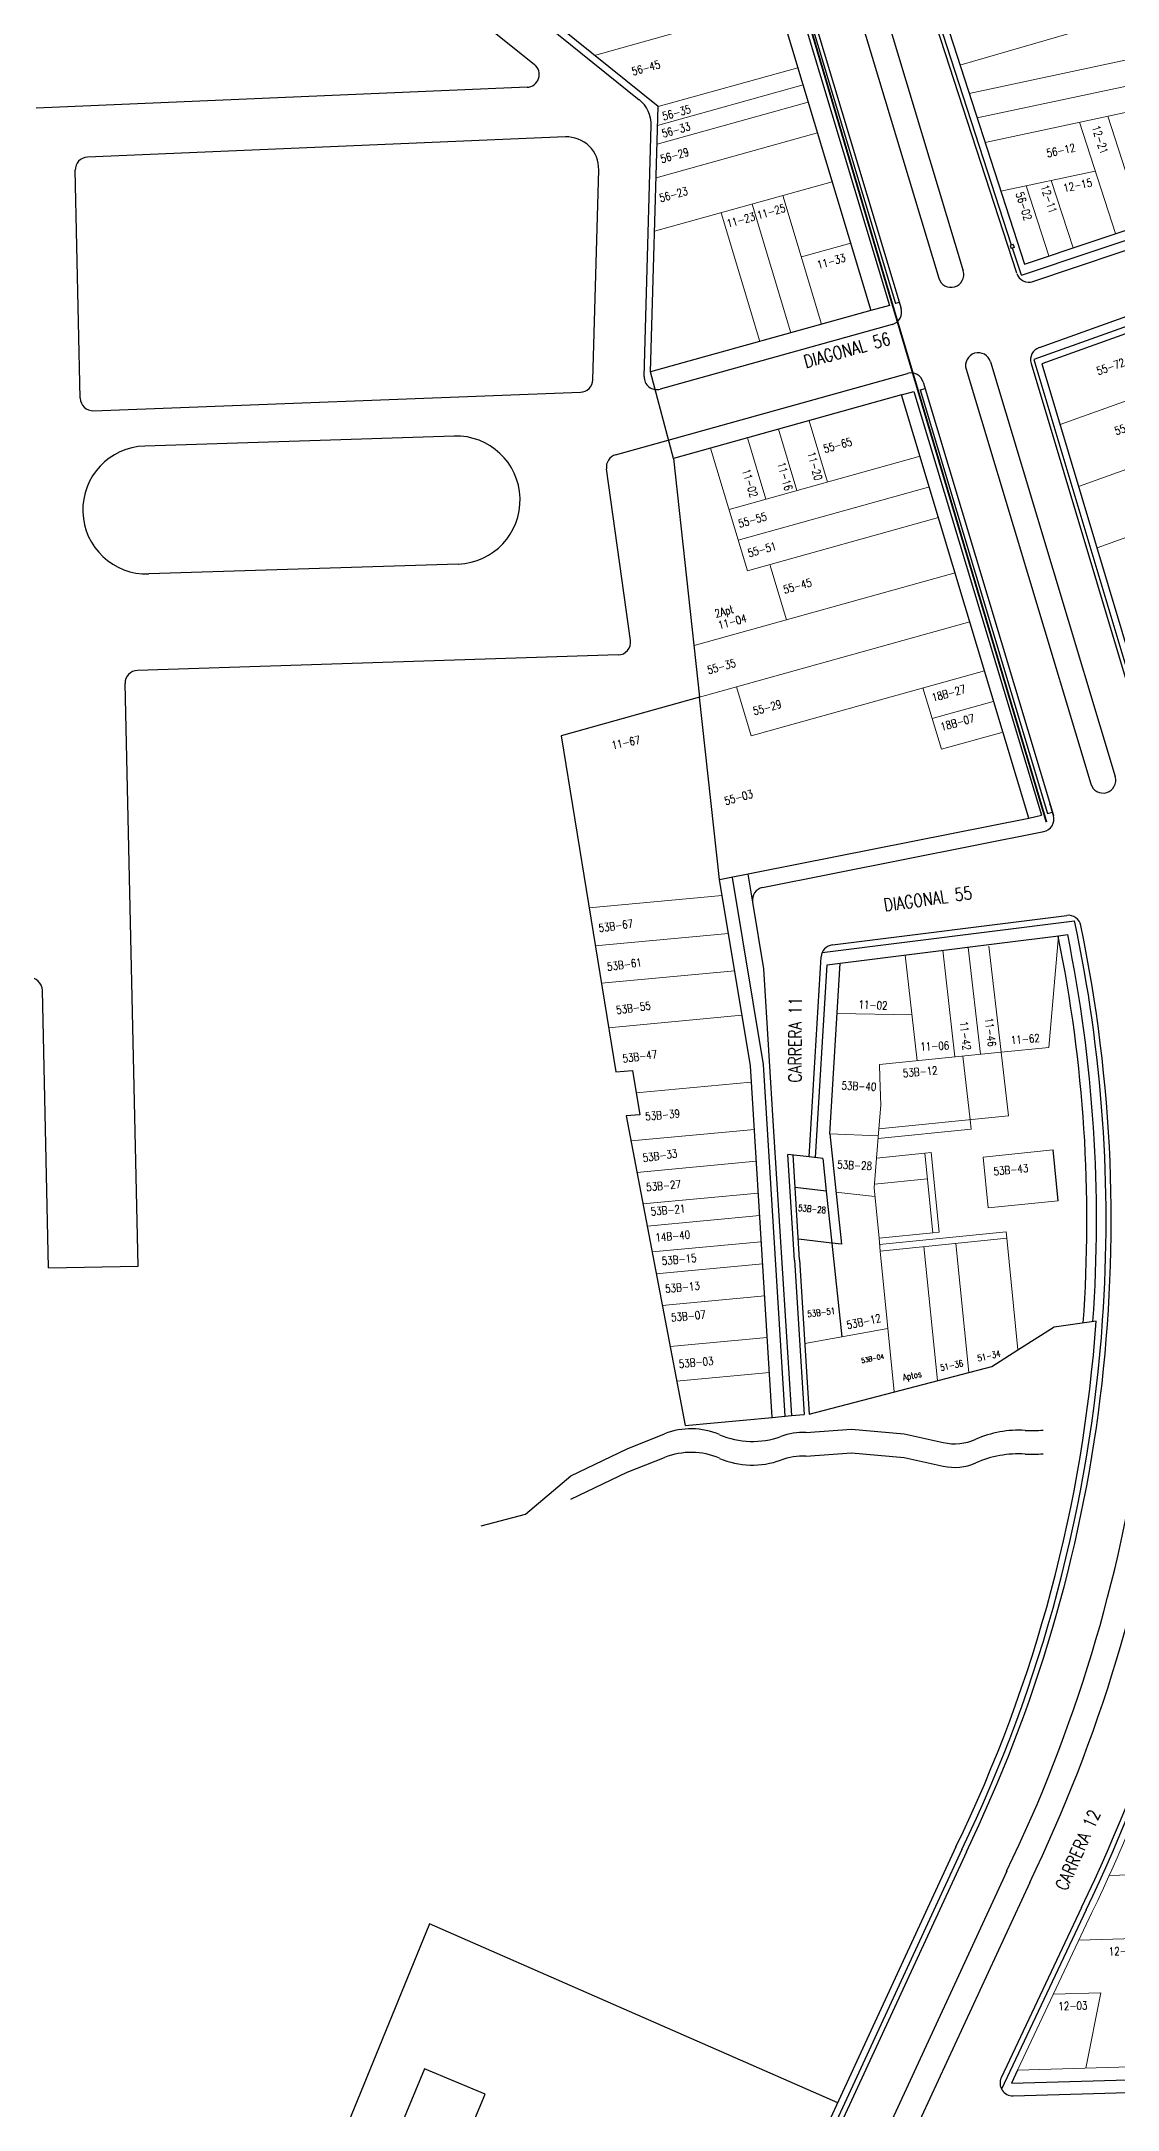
# Model space of a CAD drawing. Header units: millimetres. Extents: x 1022434 to 1024646, y 1272610 to 1274311.
# Drawn here: x 1022785.4 to 1022953.7, y 1272995.3 to 1273318.5 of the extents above; entities that cross this region are included whole.
import ezdxf
from ezdxf.enums import TextEntityAlignment as Align

# ---------------------------------------------------------------- set-up
doc = ezdxf.new("R2010")
doc.units = ezdxf.units.MM
doc.header["$MEASUREMENT"] = 0
for name, color, linetype, lineweight in [('CAB_AER_500', 3, 'Continuous', 25), ('NOMENCLATURA', 23, 'Continuous', 0), ('Planimetria_Varios', 251, 'Continuous', 0)]:
    doc.layers.add(name, color=color, linetype=linetype, lineweight=lineweight)
doc.layers.add('NOMEN', color=251, linetype='Continuous')
doc.layers.add('PLANIMETRIA', color=8, linetype='Continuous')
doc.styles.add('CALLE', font='simplex.shx', dxfattribs={"width": 0.8, "height": 2})
doc.styles.add('NOMEN', font='simplex.shx', dxfattribs={"width": 0.8, "height": 1.25})

# ---------------------------------------------------------------- blocks, each defined once
blk = doc.blocks.new('CAJA')
for p, q in [((-0.24, 0.25), (-0.24, -0.25)), ((-0.24, 0.25), (0.26, 0.25)), ((0.26, 0.25), (0.26, -0.25)), ((-0.24, -0.25), (0.26, -0.25))]:
    blk.add_line(p, q)

msp = doc.modelspace()

# ---------------------------------------------------------------- linework, layer by layer
at = {"layer": 'CAB_AER_500', "const_width": 0.3}
msp.add_lwpolyline([(1022889.52, 1273359.31), (1022890.67, 1273355.14), (1022895.06, 1273356.5), (1022918.92, 1273275.93), (1022942.57, 1273196.52)], dxfattribs=at)
at = {"layer": 'PLANIMETRIA', "linetype": 'Continuous'}
for p, q in [((1022789.41, 1273381.44), (1022878.91, 1273309.4)), ((1022787.71, 1273375.1), (1022862.53, 1273314.88)), ((1022891.56, 1273365.2), (1022918.02, 1273277.26)), ((1022892.56, 1273365.34), (1022918.98, 1273277.53)), ((1022893.08, 1273365.72), (1022919.83, 1273276.77)), ((1022937.92, 1273282.27), (1022911.26, 1273364.44)), ((1022937.12, 1273286.68), (1022911.39, 1273365.98)), ((1022912.93, 1273364.49), (1022939.14, 1273283.71)), ((1022905.7, 1273361.95), (1022929.55, 1273282.64)), ((1022901.87, 1273360.8), (1022925.72, 1273281.49)), ((1022938.65, 1273281.96), (1023044.36, 1273317.45)), ((1022939.14, 1273283.71), (1023040.73, 1273317.81)), ((1022940.46, 1273280.99), (1023043, 1273315.41)), ((1022861.36, 1273311.33), (1022784.61, 1273308.09)), ((1022867.36, 1273303.57), (1022792.64, 1273300.42)), ((1022879.66, 1273266.15), (1022880.77, 1273305.37)), ((1022791.52, 1273262.76), (1022790.72, 1273298.38)), ((1022871.64, 1273265.63), (1022872.57, 1273298.44)), ((1023000.93, 1273290.33), (1022940.62, 1273268.78)), ((1023000.07, 1273291.62), (1022941.41, 1273270.65)), ((1022938.65, 1273281.96), (1022937.28, 1273286.19)), ((1022918.02, 1273277.26), (1022915.12, 1273276.46)), ((1022919.56, 1273277.69), (1022918.98, 1273277.53)), ((1022918.45, 1273274.27), (1022882.19, 1273264.17)), ((1022930, 1273267.28), (1022949.49, 1273202.48)), ((1022933.83, 1273268.43), (1022953.32, 1273203.63)), ((1022940.17, 1273268.19), (1022961.24, 1273197.82)), ((1022940.62, 1273268.78), (1022961.86, 1273197.86)), ((1022875.22, 1273253.92), (1022920.84, 1273266.63)), ((1022884.28, 1273253.33), (1022880.68, 1273266.86)), ((1022922.82, 1273264.07), (1022923.59, 1273264.28)), ((1022922.82, 1273264.07), (1022942.74, 1273197.87)), ((1022923.29, 1273265.28), (1022943.66, 1273197.57)), ((1022793.6, 1273260.8), (1022869.71, 1273263.69)), ((1022919.93, 1273263.26), (1022884.28, 1273253.33)), ((1022919.93, 1273263.26), (1022921.86, 1273263.8)), ((1022939.83, 1273197.12), (1022919.93, 1273263.26)), ((1022921.86, 1273263.8), (1022941.77, 1273197.62)), ((1022849.96, 1273256.83), (1022801.59, 1273255.28)), ((1022877.53, 1273224.91), (1022873.78, 1273251.72)), ((1022884.28, 1273253.33), (1022888.35, 1273216.06)), ((1022850.6, 1273236.84), (1022802.23, 1273235.29)), ((1022875.62, 1273222.64), (1022800.46, 1273220.23)), ((1022800.56, 1273127.16), (1022798.52, 1273218.18)), ((1022888.35, 1273216.06), (1022866.68, 1273210.02)), ((1022891.47, 1273187.53), (1022888.35, 1273216.06)), ((1022866.68, 1273210.02), (1022875.24, 1273157.48)), ((1022891.47, 1273187.53), (1022939.83, 1273197.12)), ((1022939.83, 1273197.12), (1022941.77, 1273197.62)), ((1022942.74, 1273197.87), (1022943.51, 1273198.06)), ((1022898.2, 1273186.31), (1022942.14, 1273195.03)), ((1022896.28, 1273158.44), (1022891.47, 1273187.53)), ((1022786.56, 1273126.85), (1022785.59, 1273170.26)), ((1022875.24, 1273157.48), (1022877.85, 1273157.72)), ((1022877.85, 1273157.72), (1022878.98, 1273150.79)), ((1022899.7, 1273103.51), (1022896.28, 1273158.44)), ((1022878.98, 1273150.79), (1022876.88, 1273150.6)), ((1022876.88, 1273150.6), (1022886.06, 1273102.24)), ((1022786.56, 1273126.85), (1022800.56, 1273127.16)), ((1022943.76, 1273117.64), (1022950.34, 1273118.57)), ((1022886.06, 1273102.24), (1022899.7, 1273103.51)), ((1022899.7, 1273103.51), (1022902.69, 1273103.78)), ((1022902.69, 1273103.78), (1022904.68, 1273103.97)), ((1022877.04, 1273098.62), (1022882.88, 1273100.93)), ((1022904.96, 1273101.14), (1022912.1, 1273101.66)), ((1022912.1, 1273101.66), (1022920.31, 1273100.94)), ((1022920.31, 1273100.94), (1022926.43, 1273099.57)), ((1022868.22, 1273094.4), (1022877.04, 1273098.62)), ((1022877.04, 1273094.93), (1022882.88, 1273097.24)), ((1022904.96, 1273097.45), (1022912.1, 1273097.96)), ((1022912.1, 1273097.96), (1022920.31, 1273097.25)), ((1022920.31, 1273097.25), (1022926.43, 1273095.88)), ((1022861.11, 1273088.39), (1022868.22, 1273094.4)), ((1022868.22, 1273090.71), (1022877.04, 1273094.93)), ((1022854.21, 1273086.58), (1022861.11, 1273088.39)), ((1022928.42, 1273036.42), (1022908.82, 1272994)), ((1022929.32, 1273035.99), (1022909.74, 1272993.6)), ((1022930.05, 1273035.65), (1022910.47, 1272993.27)), ((1022936.35, 1273032.59), (1022916.82, 1272990.34)), ((1022939.95, 1273030.85), (1022920.45, 1272988.66)), ((1022948.05, 1273026.93), (1022935.5, 1273000.33)), ((1022948.77, 1273026.58), (1022935.55, 1272998.56)), ((1022846.11, 1273024.4), (1022801.59, 1272915.45)), ((1022909.93, 1272996.41), (1022846.11, 1273024.4)), ((1022938.05, 1273001.52), (1022937.09, 1272999.49)), ((1022937.09, 1272999.49), (1022949.85, 1272999.86)), ((1022949.85, 1272999.86), (1023002.64, 1273001.41)), ((1022949.91, 1272997.86), (1023000.06, 1272999.33)), ((1022937.37, 1272997.49), (1022949.91, 1272997.86))]:
    msp.add_line(p, q, dxfattribs=at)
at = {"layer": 'PLANIMETRIA'}
for p, q in [((1022893.45, 1273187.85), (1022898.27, 1273158.67)), ((1022895.89, 1273188.4), (1022896.61, 1273184.03)), ((1022896.61, 1273184.03), (1022898.34, 1273173.57)), ((1022907.51, 1273176.13), (1022946.97, 1273181.1)), ((1022909.1, 1273177.34), (1022945.74, 1273181.95)), ((1022910.3, 1273174.47), (1022935.66, 1273177.66)), ((1022935.66, 1273177.66), (1022944.43, 1273178.76)), ((1022944.43, 1273178.76), (1022945.89, 1273178.94)), ((1022898.34, 1273173.57), (1022899.92, 1273148.18)), ((1022905.46, 1273144.22), (1022907.36, 1273175.48)), ((1022906.46, 1273144.1), (1022908.28, 1273174.21)), ((1022908.28, 1273174.21), (1022910.3, 1273174.47)), ((1022908.69, 1273147.82), (1022910.3, 1273174.47)), ((1022898.27, 1273158.67), (1022901.69, 1273103.69)), ((1022899.92, 1273148.18), (1022902.69, 1273103.78)), ((1022908.69, 1273147.82), (1022910.53, 1273130.55)), ((1022903.18, 1273128.07), (1022902.15, 1273144.6)), ((1022905.46, 1273144.22), (1022902.15, 1273144.6)), ((1022903.27, 1273139.44), (1022902.96, 1273144.51)), ((1022944.42, 1273137.33), (1022943.61, 1273145.29)), ((1022907.59, 1273143.97), (1022905.46, 1273144.22)), ((1022907.59, 1273143.97), (1022908.13, 1273138.88)), ((1022908.13, 1273138.88), (1022903.27, 1273139.44)), ((1022903.98, 1273128.12), (1022903.27, 1273139.44)), ((1022908.13, 1273138.88), (1022909.01, 1273130.72)), ((1022909.01, 1273130.72), (1022903.78, 1273131.33)), ((1022910.53, 1273130.55), (1022909.01, 1273130.72)), ((1022909.01, 1273130.72), (1022910.57, 1273116.1)), ((1022903.18, 1273128.07), (1022904.68, 1273103.97)), ((1022903.98, 1273128.12), (1022905.48, 1273104.02)), ((1022938.11, 1273114.07), (1022943.76, 1273117.64)), ((1022943.76, 1273117.64), (1022943.76, 1273117.64)), ((1022934.01, 1273111.48), (1022938.11, 1273114.07)), ((1022905.48, 1273104.02), (1022934.01, 1273111.48))]:
    msp.add_line(p, q, dxfattribs=at)
at = {"layer": 'PLANIMETRIA', "linetype": 'Continuous'}
for points in [[(1022880.68, 1273266.86), (1022881.85, 1273308.31), (1022822.84, 1273355.81), (1022888.55, 1273364.79), (1022915.12, 1273276.46)], [(1023053.13, 1273217.32), (1023000.56, 1273289.14), (1022941.85, 1273268.15), (1022962.6, 1273198.86), (1023021.8, 1273199.21)], [(1022846.14, 1272976.96), (1022854.8, 1272997.77), (1022845.34, 1273001.71), (1022841.11, 1272991.54), (1022838.5, 1272992.63), (1022834.08, 1272981.98), (1022846.14, 1272976.96)]]:
    msp.add_lwpolyline(points, close=True, dxfattribs=at)
for centre, radius, start, end in [((1022861.28, 1273313.33), 2, 272.4162, 51.1697), ((1022875.77, 1273305.51), 5, 358.3737, 51.1697), ((1022867.57, 1273298.58), 5, 358.3737, 92.4162), ((1022792.72, 1273298.42), 2, 92.4162, 181.2836), ((1022927.64, 1273282.07), 2, 196.743, 16.743), ((1022939.83, 1273282.88), 2, 197.9758, 288.5581), ((1022917.92, 1273276.2), 2, 285.5645, 16.743), ((1022942.08, 1273268.77), 2, 109.6691, 196.6703), ((1022931.92, 1273267.85), 2, 16.743, 196.743), ((1022869.64, 1273265.68), 2, 272.1695, 358.3737), ((1022881.66, 1273266.1), 2, 178.3737, 285.5645), ((1022921.38, 1273264.7), 2, 16.743, 105.5645), ((1022793.52, 1273262.8), 2, 181.2836, 272.1695), ((1022801.91, 1273245.29), 10, 91.8343, 271.8343), ((1022850.28, 1273246.84), 10, 271.8343, 91.8343), ((1022875.76, 1273252), 2, 105.5645, 187.9761), ((1022875.55, 1273224.63), 2, 271.8343, 7.9761), ((1022800.52, 1273218.23), 2, 91.8343, 181.2836), ((1022951.41, 1273203.06), 2, 196.743, 16.743), ((1022726.61, 1273134.27), 226.08, 16.2796, 16.743), ((1022941.75, 1273196.99), 2, 281.2182, 16.743), ((1022898.59, 1273184.35), 2, 101.2182, 189.3753), ((1022726.61, 1273134.27), 226.08, 334.137, 11.766), ((1022945.99, 1273179.96), 2, 11.766, 97.1721), ((1022726.61, 1273134.27), 225.28, 356.0386, 11.9967), ((1022726.61, 1273134.27), 222.28, 355.8751, 11.5154), ((1022726.61, 1273134.27), 223.78, 355.9574, 11.5154), ((1022726.61, 1273134.27), 246.08, 334.137, 10.0042), ((1022726.62, 1273134.27), 246.88, 334.1369, 10.0086), ((1022726.61, 1273134.27), 233.08, 334.137, 10.0042), ((1022726.61, 1273134.27), 237.08, 334.137, 10.0042), ((1022783.59, 1273170.21), 2, 1.2836, 92.2473), ((1022726.61, 1273134.27), 224.28, 334.1335, 355.9845), ((1022726.61, 1273134.27), 225.28, 334.1335, 356.0386), ((1022887.01, 1273090.5), 11.23, 66.6746, 111.6133), ((1022896.59, 1273112.71), 12.97, 246.6746, 290.1192), ((1022904.53, 1273091.05), 10.11, 87.5651, 110.1192), ((1022928.21, 1273107.51), 8.13, 257.3742, 293.9547), ((1022938.2, 1273085.02), 16.48, 86.4585, 113.9547), ((1022940.26, 1273118.22), 16.78, 266.4585, 276.1007), ((1022887.01, 1273086.81), 11.23, 66.6746, 111.6133), ((1022896.59, 1273109.02), 12.97, 246.6746, 290.1192), ((1022904.53, 1273087.35), 10.11, 87.5651, 110.1192), ((1022928.21, 1273103.82), 8.13, 257.3742, 293.9547), ((1022938.2, 1273081.33), 16.48, 86.4585, 113.9547), ((1022940.26, 1273114.52), 16.78, 266.4585, 276.1007), ((1022937.31, 1272999.49), 2, 155.3437, 271.681)]:
    msp.add_arc(centre, radius, start, end, dxfattribs=at)
at = {"layer": 'PLANIMETRIA'}
msp.add_arc((1022909.35, 1273175.35), 2, 97.1721, 176.531, dxfattribs=at)
at = {"layer": 'Planimetria_Varios', "linetype": 'Continuous'}
for p, q in [((1022900.72, 1273324.35), (1022871.9, 1273316.32)), ((1022929.05, 1273314.8), (1022954.04, 1273322.04)), ((1022930.49, 1273310.38), (1022960.97, 1273316.87)), ((1022903.71, 1273314.4), (1022881.85, 1273308.31)), ((1022931.73, 1273306.55), (1022962.21, 1273313.05)), ((1022904.52, 1273311.71), (1022881.77, 1273305.37)), ((1022932.97, 1273302.73), (1022963.45, 1273309.22)), ((1022905.33, 1273309.02), (1022881.69, 1273302.44)), ((1022957.64, 1273289.87), (1022952.14, 1273306.81)), ((1022906.77, 1273304.23), (1022881.54, 1273297.21)), ((1022953.36, 1273288.48), (1022947.72, 1273305.87)), ((1022909.07, 1273296.57), (1022881.3, 1273288.84)), ((1022935.45, 1273295.08), (1022950.2, 1273298.22)), ((1022946.72, 1273286.25), (1022943.32, 1273296.75)), ((1022896.55, 1273293.08), (1022902.6, 1273272.97)), ((1022901.37, 1273294.43), (1022907.42, 1273274.31)), ((1022942.93, 1273284.98), (1022939.38, 1273295.92)), ((1022891.73, 1273291.74), (1022897.78, 1273271.63)), ((1022911.96, 1273286.99), (1022904.25, 1273284.85)), ((1022990.03, 1273264.13), (1022947.59, 1273248.97)), ((1022958.84, 1273263.7), (1022944.7, 1273258.64)), ((1022903.54, 1273248.32), (1022900.66, 1273257.9)), ((1022908.36, 1273249.66), (1022905.48, 1273259.24)), ((1022895.82, 1273235.79), (1022890.06, 1273254.94)), ((1022898.72, 1273246.98), (1022895.84, 1273256.55)), ((1022996.19, 1273255.72), (1022950.47, 1273239.37)), ((1022922.81, 1273253.69), (1022892.94, 1273245.37)), ((1022924.15, 1273248.87), (1022894.38, 1273240.58)), ((1022925.69, 1273244.11), (1022895.82, 1273235.79)), ((1022928.29, 1273235.49), (1022887.47, 1273224.12)), ((1022901.92, 1273228.14), (1022899.32, 1273236.76)), ((1022930.59, 1273227.82), (1022888.35, 1273216.06)), ((1022932.9, 1273220.16), (1022896.42, 1273210)), ((1022896.42, 1273210), (1022894.11, 1273217.66)), ((1022926.14, 1273207.9), (1022923.26, 1273217.48)), ((1022934.24, 1273215.35), (1022924.7, 1273212.69)), ((1022935.58, 1273210.53), (1022926.14, 1273207.9)), ((1022891.89, 1273185.03), (1022871.06, 1273183.1)), ((1022892.87, 1273179.1), (1022872.03, 1273177.17)), ((1022893.83, 1273173.26), (1022872.98, 1273171.33)), ((1022894.97, 1273166.34), (1022874.11, 1273164.4)), ((1022896.33, 1273155.9), (1022878.42, 1273154.24)), ((1022896.91, 1273148.51), (1022877.62, 1273146.72)), ((1022897.21, 1273143.52), (1022878.55, 1273141.79)), ((1022897.52, 1273138.53), (1022879.49, 1273136.85)), ((1022897.74, 1273135.03), (1022880.15, 1273133.4)), ((1022897.93, 1273130.96), (1022880.91, 1273129.38)), ((1022898.25, 1273127.48), (1022881.56, 1273125.93)), ((1022898.52, 1273122.48), (1022882.5, 1273120.99)), ((1022898.92, 1273115.99), (1022883.72, 1273114.58)), ((1022884.75, 1273109.15), (1022899.26, 1273110.5)), ((1022952.39, 1273031.95), (1023009.33, 1273033.62)), ((1022947.62, 1273021.8), (1022959.97, 1273022.17)), ((1022943.64, 1273013.37), (1022951.08, 1273013.59)), ((1022951.08, 1273013.59), (1022948.7, 1273001.83))]:
    msp.add_line(p, q, dxfattribs=at)
at = {"layer": 'Planimetria_Varios'}
for p, q in [((1022930.32, 1273176.94), (1022932.24, 1273160.28)), ((1022933.57, 1273177.14), (1022935.47, 1273160.55)), ((1022944.43, 1273178.76), (1022942.92, 1273161.3)), ((1022920.49, 1273175.75), (1022922.38, 1273159.23)), ((1022926.35, 1273176.49), (1022928.26, 1273159.82)), ((1022921.56, 1273166.39), (1022909.83, 1273166.61)), ((1022935.47, 1273160.55), (1022916.46, 1273158.64)), ((1022942.92, 1273161.3), (1022935.47, 1273160.55)), ((1022935.47, 1273160.55), (1022936.61, 1273150.61)), ((1022916.46, 1273158.64), (1022916.53, 1273156.63)), ((1022929.5, 1273159.95), (1022930.64, 1273150.01)), ((1022916.53, 1273156.63), (1022916.68, 1273152.28)), ((1022916.68, 1273152.28), (1022916.37, 1273148.58)), ((1022916.28, 1273147.5), (1022908.69, 1273147.82)), ((1022916.37, 1273148.58), (1022915.99, 1273144.02)), ((1022930.81, 1273148.52), (1022916.24, 1273147.06)), ((1022936.61, 1273150.61), (1022916.37, 1273148.58)), ((1022930.64, 1273150.01), (1022930.81, 1273148.52)), ((1022923.55, 1273144.78), (1022915.99, 1273144.02)), ((1022924.55, 1273144.88), (1022923.55, 1273144.78)), ((1022924.8, 1273132.34), (1022923.55, 1273144.78)), ((1022925.8, 1273132.44), (1022924.55, 1273144.88)), ((1022943.61, 1273145.29), (1022932.66, 1273144.19)), ((1022915.99, 1273144.02), (1022915.61, 1273139.38)), ((1022933.46, 1273136.23), (1022932.66, 1273144.19)), ((1022915.75, 1273138), (1022909.66, 1273138.7)), ((1022915.61, 1273139.38), (1022916.39, 1273131.49)), ((1022923.95, 1273140.8), (1022915.66, 1273139.96)), ((1022944.42, 1273137.33), (1022933.46, 1273136.23)), ((1022924.8, 1273132.34), (1022916.39, 1273131.49)), ((1022916.39, 1273131.49), (1022916.59, 1273129.5)), ((1022936.25, 1273132.49), (1022916.49, 1273130.5)), ((1022936.35, 1273131.49), (1022916.59, 1273129.5)), ((1022925.8, 1273132.44), (1022924.8, 1273132.34)), ((1022936.35, 1273131.49), (1022936.25, 1273132.49)), ((1022938.11, 1273114.07), (1022936.35, 1273131.49)), ((1022916.59, 1273129.5), (1022918.78, 1273107.5)), ((1022925.52, 1273109.26), (1022923.42, 1273130.19)), ((1022930.42, 1273110.54), (1022928.39, 1273130.69)), ((1022904.79, 1273115.04), (1022917.79, 1273117.42))]:
    msp.add_line(p, q, dxfattribs=at)
at = {"layer": 'Planimetria_Varios', "linetype": 'Continuous'}
msp.add_lwpolyline([(1022962.22, 1273057.25, -0.033873), (1022949.67, 1273026.14), (1022938.05, 1273001.52), (1023003.06, 1273003.42), (1023013.38, 1273053.09, 0.009647), (1023014.44, 1273058.78), (1022963.52, 1273057.29)], format="xyb", close=True, dxfattribs=at)

# ---------------------------------------------------------------- block references
at = {"layer": 'PLANIMETRIA', "linetype": 'Continuous', "rotation": 287.9758038692194}
msp.add_blockref('CAJA', (1022937.19, 1273286.47), dxfattribs=at)

# ---------------------------------------------------------------- texts
at = {"layer": 'NOMEN', "linetype": 'Continuous', "style": 'NOMEN', "width": 0.8}
for s, height, rotation, p in [('56-45', 1.25, 15.5645, (1022877.94, 1273313.16)), ('56-35', 1.25, 15.5645, (1022882.71, 1273306.16)), ('56-33', 1.25, 15.5645, (1022882.64, 1273303.46)), ('12-21', 1.25, 287.9758, (1022949.66, 1273305.12)), ('56-29', 1.25, 15.5645, (1022882.42, 1273299.48)), ('56-12', 1.25, 12.0294, (1022942.73, 1273300.39)), ('12-15', 1.25, 12.0294, (1022945.36, 1273294.95)), ('56-23', 1.25, 15.5645, (1022882.24, 1273293.37)), ('11-25', 1.25, 15.5645, (1022897.51, 1273290.7)), ('56-02', 1.25, 287.9758, (1022937.74, 1273294.74)), ('12-11', 1.25, 287.9758, (1022941.65, 1273295.85)), ('11-23', 1.25, 15.5645, (1022892.77, 1273289.38)), ('11-33', 1.25, 15.5645, (1022906.9, 1273282.94)), ('55-72', 1.25, 19.6691, (1022950.67, 1273266.33)), ('55-64', 1.25, 19.6691, (1022953.48, 1273256.96)), ('11-20', 1.25, 285, (1022905.17, 1273254.18)), ('55-65', 1.25, 15.5645, (1022907.91, 1273254.2)), ('11-02', 1.25, 286.7, (1022894.98, 1273251.48)), ('11-16', 1.25, 285.5645, (1022900.48, 1273252.57)), ('55-55', 1.25, 15.5645, (1022894.59, 1273242.51)), ('55-51', 1.25, 15.5645, (1022896.08, 1273237.9)), ('55-45', 1.25, 15.5645, (1022901.62, 1273232.2)), ('2Apt', 1.25, 15.5645, (1022890.91, 1273228.45)), ('11-04', 1.25, 15.5645, (1022891.43, 1273226.63)), ('55-35', 1.25, 15.5645, (1022889.74, 1273219.62)), ('55-29', 1.25, 15.5645, (1022896.89, 1273213.21)), ('18B-27', 1.25, 15.5645, (1022924.83, 1273215.32)), ('18B-07', 1.25, 15.5645, (1022926.2, 1273210.76)), ('11-67', 1.25, 11.9873, (1022874.72, 1273207.88)), ('55-03', 1.25, 15.5645, (1022892.42, 1273199.17)), ('53B-67', 1.25, 7.9761, (1022872.63, 1273179.32)), ('53B-61', 1.25, 7.9761, (1022873.97, 1273173.27)), ('53B-55', 1.25, 7.9761, (1022875.39, 1273166.5)), ('11-02', 1.25, 357.4558, (1022913.16, 1273167.41)), ('53B-47', 1.25, 7.9761, (1022876.39, 1273158.93)), ('11-06', 1.25, 2.8655, (1022922.86, 1273160.79)), ('53B-12', 1.25, 5.1887, (1022920.18, 1273156.65)), ('53B-39', 1.25, 5.3051, (1022879.9, 1273149.9)), ('53B-33', 1.25, 7.9761, (1022879.54, 1273143.41)), ('53B-27', 1.25, 5.3051, (1022880.06, 1273138.85)), ('53B-21', 1.25, 5.3051, (1022880.75, 1273135.03)), ('53B-28', 1, 354.9953, (1022903.71, 1273135.76)), ('14B-40', 1.25, 5.3051, (1022881.49, 1273130.97)), ('53B-15', 1.25, 5.3051, (1022882.49, 1273127.31)), ('53B-13', 1.25, 5.3051, (1022883.01, 1273122.97)), ('53B-07', 1.25, 5.3051, (1022883.93, 1273118.48)), ('53B-51', 1, 6.996, (1022905.26, 1273119.15)), ('53B-03', 1.25, 5.3051, (1022885.14, 1273111.23)), ('53B-04', 0.75, 11.4198, (1022913.69, 1273111.99)), ('51-36', 1, 12.2645, (1022926.08, 1273110.75)), ('51-34', 1, 12.2645, (1022931.9, 1273112.24)), ('Aptos', 1, 12.2645, (1022920.26, 1273109.25)), ('12-17', 1.25, 1.681, (1022952.32, 1273019.43)), ('12-03', 1.25, 1.681, (1022944.45, 1273010.88))]:
    msp.add_text(s, height=height, rotation=rotation, dxfattribs=at).set_placement(p)
for s, rotation, p in [('11-42', 276.5411, (1022929.52, 1273160.81)), ('11-46', 276.5411, (1022933.45, 1273161.38)), ('11-62', 4.7499, (1022941.57, 1273162.19)), ('53B-40', 357.6262, (1022915.95, 1273154.53)), ('53B-28', 357.6262, (1022915.28, 1273142.17)), ('53B-43', 5.7696, (1022939.78, 1273141.86)), ('53B-12', 12.3126, (1022916.79, 1273118.45))]:
    msp.add_text(s, height=1.25, rotation=rotation, dxfattribs=at).set_placement(p, align=Align.RIGHT)
at = {"layer": 'NOMENCLATURA', "linetype": 'Continuous', "style": 'CALLE', "width": 0.8}
for s, rotation, p in [('DIAGONAL 56', 15.5645, (1022904.94, 1273267.45)), ('DIAGONAL 55', 8.1709, (1022917.27, 1273182.54)), ('CARRERA 11', 89.7629, (1022904.25, 1273155.82)), ('CARRERA 12', 66.1559, (1022945.69, 1273029.4))]:
    msp.add_text(s, height=2, rotation=rotation, dxfattribs=at).set_placement(p)

doc.saveas('drawing.dxf')
